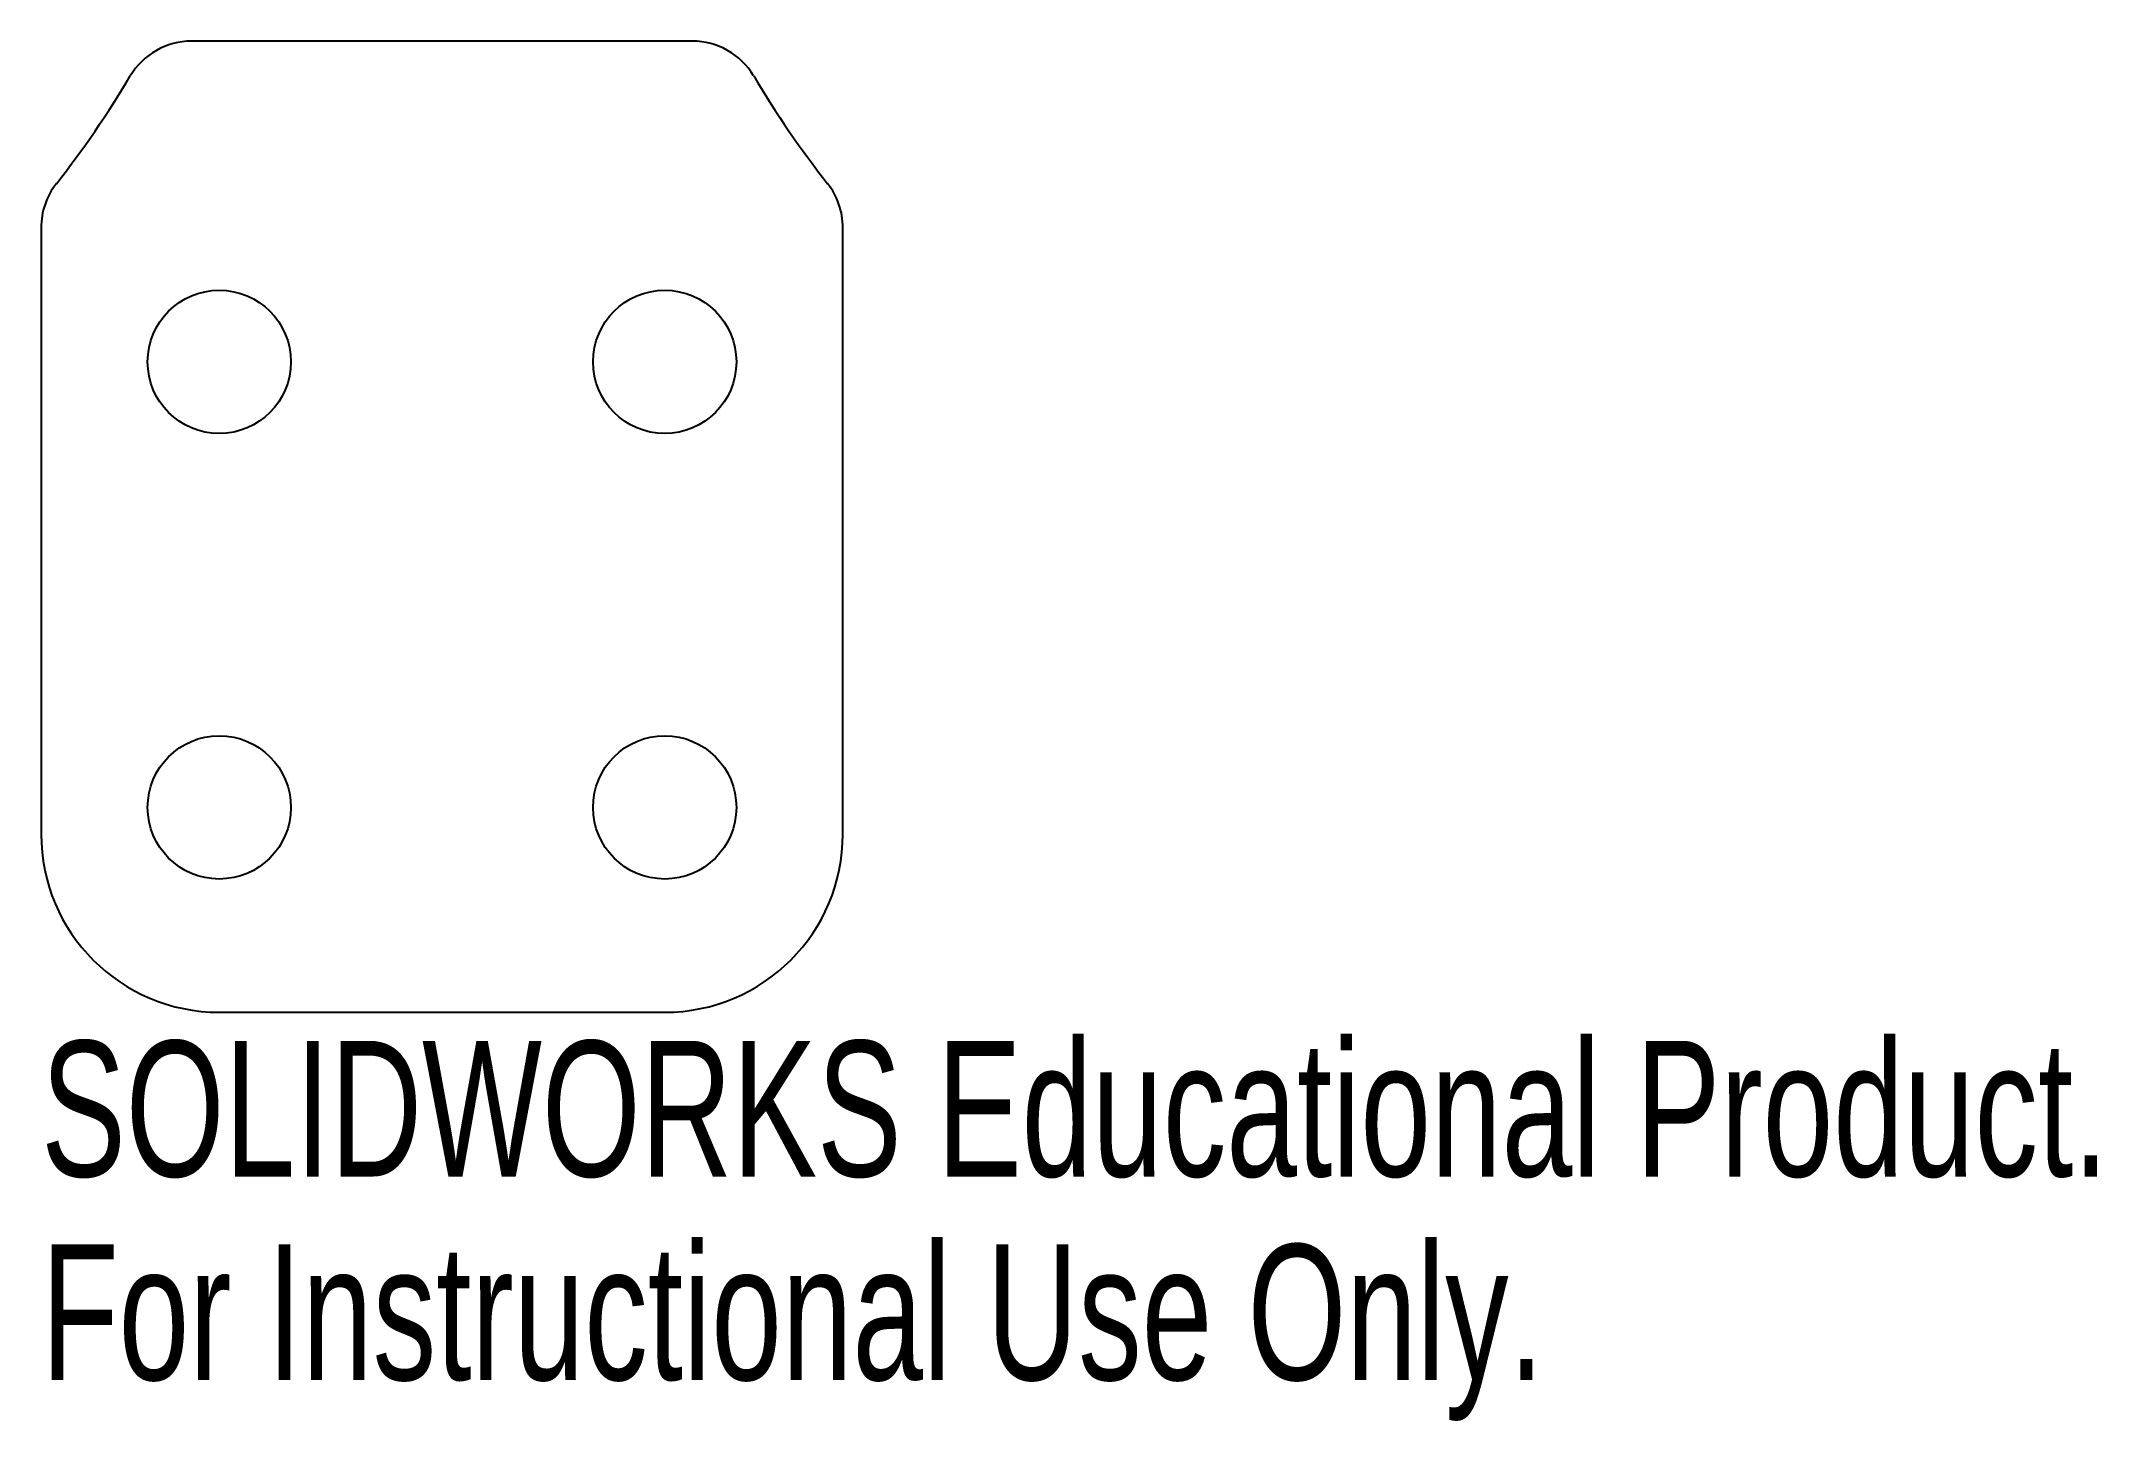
# Model space of a CAD drawing. Header units: inches. Extents: x -4.41 to -1.53, y 7.79 to 9.72.
import ezdxf

# ---------------------------------------------------------------- set-up
doc = ezdxf.new("R2010")
doc.units = ezdxf.units.IN
doc.header["$MEASUREMENT"] = 0
doc.styles.add('SLDTEXTSTYLE0', font='TXT', dxfattribs={"width": 0.7})

msp = doc.modelspace()

# ---------------------------------------------------------------- linework, layer by layer
at = {"color": 7, "linetype": 'Continuous', "lineweight": 25}
for p, q in [((-3.4986, 9.7219), (-4.2014, 9.7219)), ((-4.4125, 9.4602), (-4.4125, 8.6094)), ((-3.2875, 8.6094), (-3.2875, 9.4602)), ((-4.1625, 8.3594), (-3.5375, 8.3594))]:
    msp.add_line(p, q, dxfattribs=at)
for centre in [(-4.1625, 9.2719), (-3.5375, 9.2719), (-4.1625, 8.6469), (-3.5375, 8.6469)]:
    msp.add_circle(centre, 0.1005, dxfattribs=at)
for centre, radius, start, end in [((-4.2014, 9.6219), 0.1, 90, 149.2201), ((-3.4986, 9.6219), 0.1, 30.7799, 90), ((-5.5111, 10.402), 1.4244, 321.8391, 329.2201), ((-2.1889, 10.402), 1.4244, 210.7799, 218.1609), ((-4.3125, 9.4602), 0.1, 141.8391, 180), ((-3.3875, 9.4602), 0.1, 0, 38.1609), ((-4.1625, 8.6094), 0.25, 180, 270), ((-3.5375, 8.6094), 0.25, 270, 0)]:
    msp.add_arc(centre, radius, start, end, dxfattribs=at)

# ---------------------------------------------------------------- texts
at = {"color": 7, "linetype": 'Continuous', "char_height": 0.1903, "attachment_point": 1, "style": 'SLDTEXTSTYLE0'}
for s, insert in [('SOLIDWORKS Educational Product.', (-4.4125, 8.3193)), ('For Instructional Use Only.', (-4.4125, 8.0338))]:
    msp.add_mtext(s, dxfattribs=dict(at, insert=insert))

doc.saveas('drawing.dxf')
